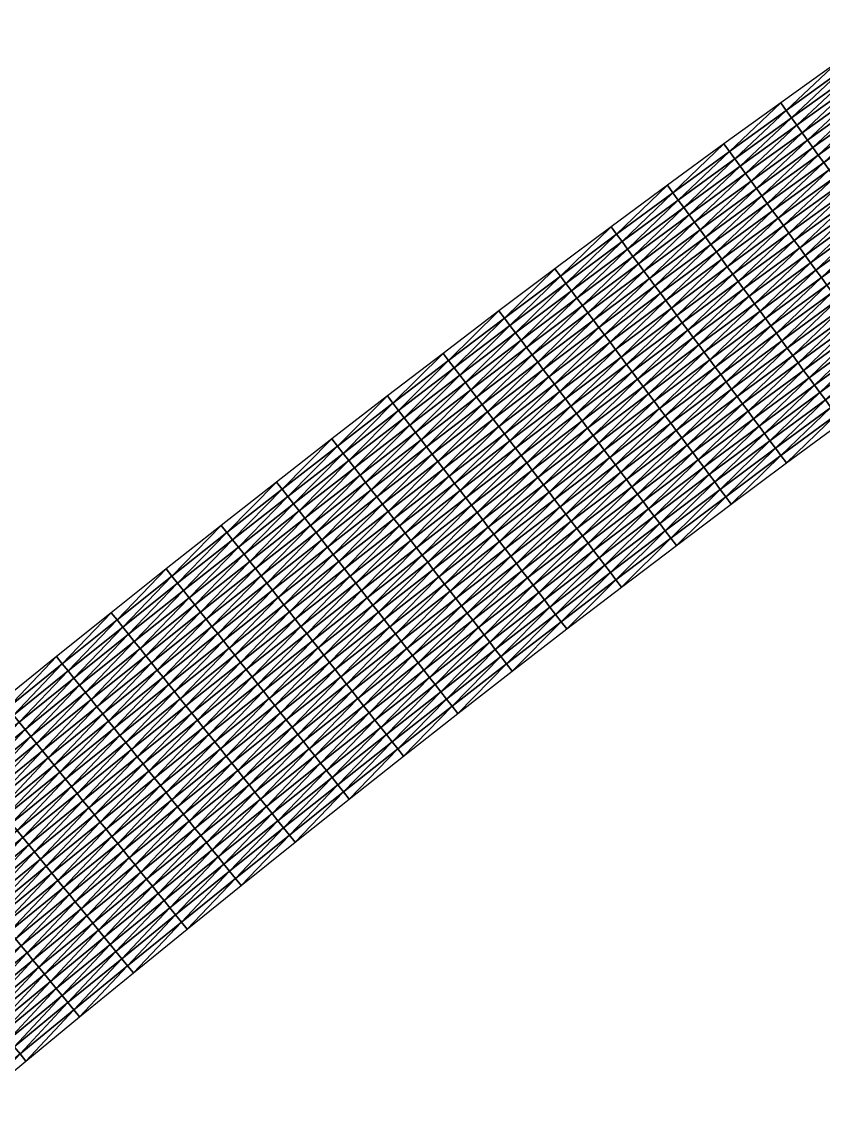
# Model space of a CAD drawing. Header units: metres. Extents: x 479979 to 482619, y 6959976 to 6961524.
# Drawn here: x 480193.9 to 480368.3, y 6960113.6 to 6960349.5 of the extents above; entities that cross this region are included whole.
import ezdxf

# ---------------------------------------------------------------- set-up
doc = ezdxf.new("R2010")
doc.units = ezdxf.units.M

msp = doc.modelspace()

# ---------------------------------------------------------------- meshes
at = {"layer": 'WORKING_PLATFORM_TOP'}
mesh = msp.add_polyface(dxfattribs=at)
corners = [(480367.837, 6960293.73, 10.287), (480380.035, 6960302.563, 10.313), (480378.866, 6960304.186, 10.321), (480366.66, 6960295.348, 10.295), (480377.697, 6960305.809, 10.329), (480365.483, 6960296.965, 10.302), (480376.528, 6960307.432, 10.337), (480364.306, 6960298.582, 10.31), (480375.359, 6960309.054, 10.344), (480363.129, 6960300.199, 10.318), (480374.19, 6960310.677, 10.352), (480361.952, 6960301.816, 10.325), (480373.021, 6960312.3, 10.36), (480360.775, 6960303.433, 10.333), (480371.852, 6960313.923, 10.367), (480359.599, 6960305.05, 10.341), (480370.683, 6960315.546, 10.375), (480358.422, 6960306.667, 10.348), (480369.514, 6960317.168, 10.383), (480357.245, 6960308.284, 10.356), (480368.346, 6960318.791, 10.272), (480356.068, 6960309.901, 10.257), (480367.177, 6960320.414, 9.898), (480354.891, 6960311.518, 9.871), (480366.008, 6960322.037, 9.906), (480353.714, 6960313.135, 9.879), (480364.839, 6960323.66, 9.914), (480352.537, 6960314.752, 9.886), (480363.67, 6960325.282, 9.921), (480385.306, 6960321.103, 10.384), (480384.145, 6960322.731, 10.391), (480382.984, 6960324.36, 10.399), (480381.823, 6960325.989, 10.407), (480380.662, 6960327.617, 10.283), (480379.501, 6960329.246, 9.922), (480378.341, 6960330.874, 9.93), (480377.18, 6960332.503, 9.938), (480376.019, 6960334.132, 9.946), (480374.858, 6960335.76, 9.953), (480362.501, 6960326.905, 9.929), (480373.697, 6960337.389, 9.961), (480361.332, 6960328.528, 9.937), (480372.536, 6960339.017, 9.969), (480360.163, 6960330.151, 9.944), (480371.375, 6960340.646, 9.977), (480358.994, 6960331.774, 9.952), (480386.104, 6960346.185, 9.983), (480384.951, 6960347.819, 9.991), (480383.798, 6960349.454, 9.998)]
mesh.append_faces([[corners[k] for k in face] for face in [(0, 1, 2), (3, 2, 4), (3, 4, 5), (5, 4, 6), (5, 6, 7), (7, 6, 8), (7, 8, 9), (9, 8, 10), (9, 10, 11), (11, 10, 12), (11, 12, 13), (13, 12, 14), (13, 14, 15), (15, 14, 16), (15, 16, 17), (17, 16, 18), (17, 18, 19), (19, 18, 20), (19, 20, 21), (21, 20, 22), (21, 22, 23), (23, 22, 24), (25, 24, 26), (27, 26, 28), (10, 29, 12), (12, 30, 14), (14, 31, 16), (16, 31, 32), (16, 32, 18), (18, 32, 33), (18, 33, 20), (20, 33, 34), (20, 34, 22), (22, 34, 35), (22, 35, 24), (24, 35, 36), (24, 36, 26), (26, 36, 37), (26, 37, 28), (28, 37, 38), (28, 38, 39), (39, 38, 40), (39, 40, 41), (41, 40, 42), (41, 42, 43), (43, 42, 44), (43, 44, 45), (38, 46, 40), (40, 47, 42), (42, 48, 44)]])
mesh = msp.add_polyface(dxfattribs=at)
corners = [(480312.265, 6960292.461, 9.812), (480324.474, 6960301.568, 9.847), (480323.281, 6960303.174, 9.855), (480311.065, 6960294.061, 9.819), (480322.089, 6960304.78, 9.862), (480330.435, 6960293.539, 9.809), (480342.644, 6960302.559, 9.842), (480341.459, 6960304.171, 9.849), (480329.242, 6960295.145, 9.817), (480340.274, 6960305.782, 9.857), (480328.05, 6960296.751, 9.824), (480339.09, 6960307.393, 9.864), (480326.858, 6960298.357, 9.832), (480337.905, 6960309.005, 9.872), (480325.666, 6960299.962, 9.839), (480336.721, 6960310.616, 9.88), (480335.536, 6960312.228, 9.887), (480334.351, 6960313.839, 9.895), (480349.752, 6960292.891, 10.296), (480361.952, 6960301.816, 10.325), (480360.775, 6960303.433, 10.333), (480348.567, 6960294.502, 10.304), (480359.599, 6960305.05, 10.341), (480347.382, 6960296.114, 10.311), (480358.422, 6960306.667, 10.348), (480346.198, 6960297.725, 10.319), (480357.245, 6960308.284, 10.356), (480345.013, 6960299.336, 10.326), (480356.068, 6960309.901, 10.257), (480343.828, 6960300.948, 10.239), (480354.891, 6960311.518, 9.871), (480353.714, 6960313.135, 9.879), (480352.537, 6960314.752, 9.886), (480351.36, 6960316.369, 9.894), (480350.183, 6960317.986, 9.902), (480349.006, 6960319.603, 9.909), (480347.829, 6960321.22, 9.917), (480346.652, 6960322.837, 9.925), (480366.008, 6960322.037, 9.906), (480364.839, 6960323.66, 9.914), (480363.67, 6960325.282, 9.921), (480362.501, 6960326.905, 9.929), (480361.332, 6960328.528, 9.937), (480360.163, 6960330.151, 9.944), (480358.994, 6960331.774, 9.952)]
mesh.append_faces([[corners[k] for k in face] for face in [(0, 1, 2), (3, 2, 4), (5, 6, 7), (8, 7, 9), (8, 9, 10), (10, 9, 11), (10, 11, 12), (12, 11, 13), (12, 13, 14), (14, 13, 15), (14, 15, 1), (1, 15, 16), (1, 16, 2), (2, 16, 17), (2, 17, 4), (18, 19, 20), (21, 20, 22), (23, 22, 24), (23, 24, 25), (25, 24, 26), (25, 26, 27), (27, 26, 28), (27, 28, 29), (29, 28, 30), (29, 30, 6), (6, 30, 31), (6, 31, 7), (7, 31, 32), (7, 32, 9), (9, 32, 33), (9, 33, 11), (11, 33, 34), (11, 34, 13), (13, 34, 35), (13, 35, 15), (15, 35, 36), (15, 36, 16), (16, 36, 37), (16, 37, 17), (30, 38, 31), (31, 39, 32), (32, 40, 33), (33, 40, 41), (33, 41, 34), (34, 41, 42), (34, 42, 35), (35, 42, 43), (35, 43, 36), (36, 43, 44), (36, 44, 37)]])
mesh = msp.add_polyface(dxfattribs=at)
corners = [(480332.656, 6960265.254, 10.185), (480344.741, 6960274.269, 10.219), (480343.548, 6960275.875, 10.226), (480331.457, 6960266.855, 10.192), (480342.356, 6960277.481, 10.234), (480330.257, 6960268.455, 10.2), (480341.164, 6960279.086, 10.241), (480329.058, 6960270.056, 10.207), (480339.972, 6960280.692, 10.249), (480327.858, 6960271.656, 10.215), (480338.78, 6960282.298, 10.257), (480326.659, 6960273.256, 10.222), (480337.588, 6960283.904, 10.264), (480325.459, 6960274.857, 10.23), (480336.395, 6960285.51, 10.272), (480350.701, 6960266.24, 10.181), (480362.783, 6960275.165, 10.212), (480361.598, 6960276.777, 10.22), (480349.509, 6960267.846, 10.189), (480360.414, 6960278.388, 10.228), (480348.317, 6960269.451, 10.196), (480359.229, 6960280, 10.235), (480347.125, 6960271.057, 10.204), (480358.044, 6960281.611, 10.243), (480345.933, 6960272.663, 10.211), (480356.86, 6960283.222, 10.25), (480355.675, 6960284.834, 10.258), (480354.49, 6960286.445, 10.266), (480353.306, 6960288.057, 10.273), (480352.121, 6960289.668, 10.281), (480350.936, 6960291.279, 10.288), (480349.752, 6960292.891, 10.296), (480348.567, 6960294.502, 10.304), (480347.382, 6960296.114, 10.311), (480335.203, 6960287.116, 10.279), (480346.198, 6960297.725, 10.319), (480334.011, 6960288.722, 10.287), (480345.013, 6960299.336, 10.326), (480332.819, 6960290.327, 10.294), (480343.828, 6960300.948, 10.239), (480331.627, 6960291.933, 10.219), (480342.644, 6960302.559, 9.842), (480330.435, 6960293.539, 9.809), (480341.459, 6960304.171, 9.849), (480329.242, 6960295.145, 9.817), (480365.483, 6960296.965, 10.302), (480364.306, 6960298.582, 10.31), (480363.129, 6960300.199, 10.318), (480361.952, 6960301.816, 10.325), (480360.775, 6960303.433, 10.333), (480359.599, 6960305.05, 10.341)]
mesh.append_faces([[corners[k] for k in face] for face in [(0, 1, 2), (3, 2, 4), (5, 4, 6), (5, 6, 7), (7, 6, 8), (7, 8, 9), (9, 8, 10), (11, 10, 12), (13, 12, 14), (15, 16, 17), (18, 17, 19), (18, 19, 20), (20, 19, 21), (20, 21, 22), (22, 21, 23), (22, 23, 24), (24, 23, 25), (24, 25, 1), (1, 25, 26), (1, 26, 2), (2, 26, 27), (2, 27, 4), (4, 27, 28), (4, 28, 6), (6, 28, 29), (6, 29, 8), (8, 29, 30), (8, 30, 10), (10, 30, 31), (10, 31, 12), (12, 31, 32), (12, 32, 14), (14, 32, 33), (14, 33, 34), (34, 33, 35), (34, 35, 36), (36, 35, 37), (36, 37, 38), (38, 37, 39), (38, 39, 40), (40, 39, 41), (40, 41, 42), (42, 43, 44), (27, 45, 28), (28, 46, 29), (29, 47, 30), (30, 47, 48), (30, 48, 31), (31, 49, 32), (32, 50, 33)]])
mesh = msp.add_polyface(dxfattribs=at)
corners = [(480291.599, 6960269.306, 9.712), (480303.713, 6960278.511, 9.752), (480302.506, 6960280.106, 9.759), (480290.385, 6960270.896, 9.72), (480301.3, 6960281.701, 9.767), (480289.172, 6960272.485, 9.727), (480300.093, 6960283.296, 9.774), (480287.958, 6960274.075, 9.734), (480298.887, 6960284.891, 9.782), (480286.745, 6960275.665, 9.742), (480297.68, 6960286.486, 9.789), (480310.952, 6960268.941, 10.207), (480323.06, 6960278.058, 10.245), (480321.861, 6960279.658, 10.252), (480309.746, 6960270.536, 10.215), (480320.661, 6960281.258, 10.26), (480308.539, 6960272.131, 10.222), (480319.462, 6960282.859, 10.195), (480307.333, 6960273.726, 10.168), (480318.262, 6960284.459, 9.775), (480306.126, 6960275.321, 9.737), (480317.063, 6960286.059, 9.782), (480304.92, 6960276.916, 9.745), (480315.863, 6960287.66, 9.789), (480314.664, 6960289.26, 9.797), (480313.464, 6960290.861, 9.804), (480312.265, 6960292.461, 9.812), (480311.065, 6960294.061, 9.819), (480309.866, 6960295.662, 9.827), (480327.858, 6960271.656, 10.215), (480338.78, 6960282.298, 10.257), (480326.659, 6960273.256, 10.222), (480337.588, 6960283.904, 10.264), (480325.459, 6960274.857, 10.23), (480336.395, 6960285.51, 10.272), (480324.26, 6960276.457, 10.237), (480335.203, 6960287.116, 10.279), (480334.011, 6960288.722, 10.287), (480332.819, 6960290.327, 10.294), (480331.627, 6960291.933, 10.219), (480330.435, 6960293.539, 9.809), (480329.242, 6960295.145, 9.817), (480328.05, 6960296.751, 9.824), (480326.858, 6960298.357, 9.832), (480325.666, 6960299.962, 9.839), (480324.474, 6960301.568, 9.847), (480323.281, 6960303.174, 9.855), (480322.089, 6960304.78, 9.862)]
mesh.append_faces([[corners[k] for k in face] for face in [(0, 1, 2), (3, 2, 4), (5, 4, 6), (7, 6, 8), (9, 8, 10), (11, 12, 13), (14, 13, 15), (16, 15, 17), (16, 17, 18), (18, 17, 19), (18, 19, 20), (20, 19, 21), (20, 21, 22), (22, 21, 23), (22, 23, 1), (1, 23, 24), (1, 24, 2), (2, 24, 25), (2, 25, 4), (4, 25, 26), (4, 26, 6), (6, 26, 27), (6, 27, 8), (8, 27, 28), (8, 28, 10), (29, 30, 31), (31, 32, 33), (33, 34, 35), (35, 34, 36), (35, 36, 12), (12, 36, 37), (12, 37, 13), (13, 37, 38), (13, 38, 15), (15, 38, 39), (15, 39, 17), (17, 39, 40), (17, 40, 19), (19, 40, 41), (19, 41, 21), (21, 41, 42), (21, 42, 23), (23, 42, 43), (23, 43, 24), (24, 43, 44), (24, 44, 25), (25, 44, 45), (25, 45, 26), (26, 46, 27), (27, 47, 28)]])
mesh = msp.add_polyface(dxfattribs=at)
corners = [(480360.239, 6960253.393, 9.621), (480372.26, 6960262.274, 9.651), (480371.075, 6960263.886, 9.659), (480359.047, 6960254.999, 9.628), (480369.891, 6960265.497, 9.667), (480357.855, 6960256.605, 9.636), (480368.706, 6960267.108, 9.674), (480356.662, 6960258.211, 9.643), (480367.522, 6960268.72, 9.682), (480355.47, 6960259.816, 9.651), (480366.337, 6960270.331, 9.69), (480354.278, 6960261.422, 9.658), (480365.152, 6960271.943, 9.697), (480353.086, 6960263.028, 9.666), (480363.968, 6960273.554, 9.705), (480351.894, 6960264.634, 9.673), (480362.783, 6960275.165, 10.212), (480383.137, 6960272.709, 9.687), (480381.96, 6960274.326, 9.695), (480380.783, 6960275.943, 9.703), (480379.606, 6960277.56, 9.71), (480378.429, 6960279.177, 9.718), (480377.252, 6960280.794, 9.726), (480376.076, 6960282.411, 9.733), (480374.899, 6960284.028, 10.241), (480373.722, 6960285.645, 10.249), (480361.598, 6960276.777, 10.22), (480372.545, 6960287.262, 10.256), (480360.414, 6960278.388, 10.228), (480371.368, 6960288.879, 10.264), (480359.229, 6960280, 10.235), (480370.191, 6960290.496, 10.272), (480358.044, 6960281.611, 10.243), (480369.014, 6960292.113, 10.279), (480356.86, 6960283.222, 10.25), (480367.837, 6960293.73, 10.287), (480355.675, 6960284.834, 10.258), (480366.66, 6960295.348, 10.295), (480354.49, 6960286.445, 10.266), (480365.483, 6960296.965, 10.302), (480353.306, 6960288.057, 10.273), (480364.306, 6960298.582, 10.31), (480352.121, 6960289.668, 10.281), (480363.129, 6960300.199, 10.318), (480384.711, 6960296.072, 10.283), (480383.542, 6960297.695, 10.29), (480382.373, 6960299.318, 10.298), (480381.204, 6960300.94, 10.306), (480380.035, 6960302.563, 10.313), (480378.866, 6960304.186, 10.321)]
mesh.append_faces([[corners[k] for k in face] for face in [(0, 1, 2), (0, 2, 3), (3, 2, 4), (3, 4, 5), (5, 4, 6), (5, 6, 7), (7, 6, 8), (7, 8, 9), (9, 8, 10), (11, 10, 12), (13, 12, 14), (15, 14, 16), (1, 17, 2), (2, 18, 4), (4, 18, 19), (4, 19, 6), (6, 19, 20), (6, 20, 8), (8, 20, 21), (8, 21, 10), (10, 21, 22), (10, 22, 12), (12, 22, 23), (12, 23, 14), (14, 23, 24), (14, 24, 16), (16, 24, 25), (16, 25, 26), (26, 25, 27), (26, 27, 28), (28, 27, 29), (28, 29, 30), (30, 29, 31), (30, 31, 32), (32, 31, 33), (32, 33, 34), (34, 33, 35), (34, 35, 36), (36, 35, 37), (36, 37, 38), (38, 37, 39), (40, 39, 41), (42, 41, 43), (25, 44, 27), (27, 45, 29), (29, 46, 31), (31, 47, 33), (33, 47, 48), (33, 48, 35), (35, 49, 37)]])
mesh = msp.add_polyface(dxfattribs=at)
corners = [(480254.228, 6960242.944, 9.586), (480266.247, 6960252.313, 9.632), (480265.02, 6960253.893, 9.64), (480252.995, 6960244.519, 9.593), (480263.794, 6960255.472, 9.647), (480251.763, 6960246.094, 9.6), (480262.567, 6960257.052, 9.654), (480250.53, 6960247.669, 9.607), (480261.341, 6960258.632, 9.661), (480273.606, 6960242.834, 10.089), (480285.619, 6960252.122, 10.133), (480284.399, 6960253.707, 10.141), (480272.379, 6960244.414, 10.096), (480283.179, 6960255.292, 10.106), (480271.153, 6960245.994, 10.071), (480281.959, 6960256.876, 9.655), (480269.926, 6960247.573, 9.611), (480280.739, 6960258.461, 9.663), (480268.7, 6960249.153, 9.618), (480279.519, 6960260.046, 9.67), (480267.473, 6960250.733, 9.625), (480278.299, 6960261.631, 9.677), (480277.079, 6960263.215, 9.684), (480275.859, 6960264.8, 9.692), (480274.639, 6960266.385, 9.699), (480273.419, 6960267.97, 9.706), (480289.28, 6960247.368, 10.111), (480300.093, 6960258.177, 10.161), (480288.059, 6960248.953, 10.119), (480298.879, 6960259.767, 10.168), (480286.839, 6960250.537, 10.126), (480297.666, 6960261.356, 10.175), (480296.452, 6960262.946, 10.183), (480295.239, 6960264.536, 10.139), (480294.025, 6960266.126, 9.697), (480292.812, 6960267.716, 9.705), (480291.599, 6960269.306, 9.712), (480290.385, 6960270.896, 9.72), (480289.172, 6960272.485, 9.727), (480287.958, 6960274.075, 9.734), (480286.745, 6960275.665, 9.742), (480285.531, 6960277.255, 9.749), (480300.093, 6960283.296, 9.774), (480298.887, 6960284.891, 9.782), (480297.68, 6960286.486, 9.789)]
mesh.append_faces([[corners[k] for k in face] for face in [(0, 1, 2), (3, 2, 4), (3, 4, 5), (5, 4, 6), (5, 6, 7), (7, 6, 8), (9, 10, 11), (12, 11, 13), (12, 13, 14), (14, 13, 15), (14, 15, 16), (16, 15, 17), (16, 17, 18), (18, 17, 19), (18, 19, 20), (20, 19, 21), (20, 21, 1), (1, 21, 22), (1, 22, 2), (2, 22, 23), (2, 23, 4), (4, 23, 24), (4, 24, 6), (6, 24, 25), (6, 25, 8), (26, 27, 28), (28, 29, 30), (30, 31, 10), (10, 32, 11), (11, 32, 33), (11, 33, 13), (13, 33, 34), (13, 34, 15), (15, 34, 35), (15, 35, 17), (17, 35, 36), (17, 36, 19), (19, 36, 37), (19, 37, 21), (21, 37, 38), (21, 38, 22), (22, 38, 39), (22, 39, 23), (23, 39, 40), (23, 40, 24), (24, 40, 41), (24, 41, 25), (38, 42, 39), (39, 43, 40), (40, 44, 41)]])
mesh = msp.add_polyface(dxfattribs=at)
corners = [(480286.839, 6960250.537, 10.126), (480298.879, 6960259.767, 10.168), (480297.666, 6960261.356, 10.175), (480285.619, 6960252.122, 10.133), (480296.452, 6960262.946, 10.183), (480306.16, 6960250.228, 10.124), (480318.192, 6960259.37, 10.163), (480316.985, 6960260.965, 10.17), (480304.946, 6960251.817, 10.131), (480315.779, 6960262.56, 10.178), (480303.733, 6960253.407, 10.138), (480314.572, 6960264.155, 10.185), (480302.519, 6960254.997, 10.146), (480313.366, 6960265.751, 10.193), (480301.306, 6960256.587, 10.153), (480312.159, 6960267.346, 10.2), (480300.093, 6960258.177, 10.161), (480310.952, 6960268.941, 10.207), (480309.746, 6960270.536, 10.215), (480308.539, 6960272.131, 10.222), (480307.333, 6960273.726, 10.168), (480295.239, 6960264.536, 10.139), (480306.126, 6960275.321, 9.737), (480294.025, 6960266.126, 9.697), (480304.92, 6960276.916, 9.745), (480292.812, 6960267.716, 9.705), (480303.713, 6960278.511, 9.752), (480291.599, 6960269.306, 9.712), (480302.506, 6960280.106, 9.759), (480290.385, 6960270.896, 9.72), (480301.3, 6960281.701, 9.767), (480289.172, 6960272.485, 9.727), (480324.225, 6960251.395, 10.126), (480336.254, 6960260.453, 10.162), (480335.055, 6960262.054, 10.17), (480323.018, 6960252.99, 10.133), (480333.855, 6960263.654, 10.177), (480321.812, 6960254.585, 10.141), (480332.656, 6960265.254, 10.185), (480320.605, 6960256.18, 10.148), (480331.457, 6960266.855, 10.192), (480319.398, 6960257.775, 10.155), (480330.257, 6960268.455, 10.2), (480329.058, 6960270.056, 10.207), (480327.858, 6960271.656, 10.215), (480326.659, 6960273.256, 10.222), (480325.459, 6960274.857, 10.23), (480324.26, 6960276.457, 10.237), (480323.06, 6960278.058, 10.245), (480321.861, 6960279.658, 10.252), (480320.661, 6960281.258, 10.26)]
mesh.append_faces([[corners[k] for k in face] for face in [(0, 1, 2), (3, 2, 4), (5, 6, 7), (8, 7, 9), (8, 9, 10), (10, 9, 11), (10, 11, 12), (12, 11, 13), (12, 13, 14), (14, 13, 15), (14, 15, 16), (16, 15, 17), (16, 17, 1), (1, 17, 18), (1, 18, 2), (2, 18, 19), (2, 19, 4), (4, 19, 20), (4, 20, 21), (21, 20, 22), (21, 22, 23), (23, 22, 24), (23, 24, 25), (25, 24, 26), (25, 26, 27), (27, 28, 29), (29, 30, 31), (32, 33, 34), (35, 34, 36), (35, 36, 37), (37, 36, 38), (37, 38, 39), (39, 38, 40), (39, 40, 41), (41, 40, 42), (41, 42, 6), (6, 42, 43), (6, 43, 7), (7, 43, 44), (7, 44, 9), (9, 44, 45), (9, 45, 11), (11, 45, 46), (11, 46, 13), (13, 46, 47), (13, 47, 15), (15, 47, 48), (15, 48, 17), (17, 49, 18), (18, 50, 19)]])
mesh = msp.add_polyface(dxfattribs=at)
corners = [(480336.29, 6960235.445, 9.551), (480348.249, 6960244.449, 9.587), (480347.05, 6960246.05, 9.595), (480335.084, 6960237.04, 9.559), (480345.85, 6960247.65, 9.602), (480333.877, 6960238.635, 9.566), (480344.651, 6960249.251, 9.61), (480332.671, 6960240.23, 9.574), (480343.451, 6960250.851, 9.617), (480331.464, 6960241.825, 9.581), (480342.252, 6960252.451, 9.625), (480330.258, 6960243.42, 9.588), (480341.052, 6960254.052, 9.632), (480329.051, 6960245.015, 9.596), (480339.853, 6960255.652, 9.64), (480327.844, 6960246.61, 9.603), (480338.653, 6960257.252, 10.147), (480326.638, 6960248.205, 10.111), (480337.454, 6960258.853, 10.155), (480325.431, 6960249.8, 10.118), (480336.254, 6960260.453, 10.162), (480360.239, 6960253.393, 9.621), (480359.047, 6960254.999, 9.628), (480357.855, 6960256.605, 9.636), (480356.662, 6960258.211, 9.643), (480355.47, 6960259.816, 9.651), (480354.278, 6960261.422, 9.658), (480353.086, 6960263.028, 9.666), (480351.894, 6960264.634, 9.673), (480350.701, 6960266.24, 10.181), (480349.509, 6960267.846, 10.189), (480348.317, 6960269.451, 10.196), (480347.125, 6960271.057, 10.204), (480335.055, 6960262.054, 10.17), (480345.933, 6960272.663, 10.211), (480333.855, 6960263.654, 10.177), (480344.741, 6960274.269, 10.219), (480332.656, 6960265.254, 10.185), (480343.548, 6960275.875, 10.226), (480331.457, 6960266.855, 10.192), (480342.356, 6960277.481, 10.234), (480330.257, 6960268.455, 10.2), (480366.337, 6960270.331, 9.69), (480365.152, 6960271.943, 9.697), (480363.968, 6960273.554, 9.705), (480362.783, 6960275.165, 10.212), (480361.598, 6960276.777, 10.22)]
mesh.append_faces([[corners[k] for k in face] for face in [(0, 1, 2), (0, 2, 3), (3, 2, 4), (3, 4, 5), (5, 4, 6), (5, 6, 7), (7, 6, 8), (7, 8, 9), (9, 8, 10), (9, 10, 11), (11, 10, 12), (11, 12, 13), (13, 12, 14), (13, 14, 15), (15, 14, 16), (17, 16, 18), (19, 18, 20), (1, 21, 22), (1, 22, 2), (2, 22, 23), (2, 23, 4), (4, 23, 24), (4, 24, 6), (6, 24, 25), (6, 25, 8), (8, 25, 26), (8, 26, 10), (10, 26, 27), (10, 27, 12), (12, 27, 28), (12, 28, 14), (14, 28, 29), (14, 29, 16), (16, 29, 30), (16, 30, 18), (18, 30, 31), (18, 31, 20), (20, 31, 32), (20, 32, 33), (33, 32, 34), (33, 34, 35), (35, 34, 36), (35, 36, 37), (37, 38, 39), (39, 40, 41), (25, 42, 26), (26, 43, 27), (27, 44, 28), (28, 45, 29), (29, 46, 30)]])
mesh = msp.add_polyface(dxfattribs=at)
corners = [(480302.7, 6960229.936, 10.031), (480314.654, 6960239.099, 10.072), (480313.44, 6960240.689, 10.079), (480301.48, 6960231.52, 10.038), (480312.227, 6960242.278, 10.087), (480300.26, 6960233.105, 10.046), (480311.013, 6960243.868, 10.094), (480299.04, 6960234.69, 10.053), (480309.8, 6960245.458, 10.102), (480297.82, 6960236.275, 10.06), (480308.587, 6960247.048, 10.109), (480296.6, 6960237.859, 10.067), (480307.373, 6960248.638, 10.116), (480295.38, 6960239.444, 10.075), (480306.16, 6960250.228, 10.124), (480294.16, 6960241.029, 10.082), (480304.946, 6960251.817, 10.131), (480292.94, 6960242.614, 10.089), (480303.733, 6960253.407, 10.138), (480291.72, 6960244.198, 10.097), (480302.519, 6960254.997, 10.146), (480290.5, 6960245.783, 10.104), (480301.306, 6960256.587, 10.153), (480289.28, 6960247.368, 10.111), (480300.093, 6960258.177, 10.161), (480288.059, 6960248.953, 10.119), (480298.879, 6960259.767, 10.168), (480320.721, 6960231.15, 9.535), (480332.671, 6960240.23, 9.574), (480331.464, 6960241.825, 9.581), (480319.508, 6960232.739, 9.543), (480330.258, 6960243.42, 9.588), (480318.294, 6960234.329, 9.55), (480329.051, 6960245.015, 9.596), (480317.081, 6960235.919, 9.557), (480327.844, 6960246.61, 9.603), (480315.867, 6960237.509, 9.565), (480326.638, 6960248.205, 10.111), (480325.431, 6960249.8, 10.118), (480324.225, 6960251.395, 10.126), (480323.018, 6960252.99, 10.133), (480321.812, 6960254.585, 10.141), (480320.605, 6960256.18, 10.148), (480319.398, 6960257.775, 10.155), (480318.192, 6960259.37, 10.163), (480316.985, 6960260.965, 10.17), (480338.653, 6960257.252, 10.147), (480337.454, 6960258.853, 10.155), (480336.254, 6960260.453, 10.162), (480335.055, 6960262.054, 10.17)]
mesh.append_faces([[corners[k] for k in face] for face in [(0, 1, 2), (3, 2, 4), (5, 4, 6), (5, 6, 7), (7, 6, 8), (7, 8, 9), (9, 8, 10), (9, 10, 11), (11, 10, 12), (11, 12, 13), (13, 12, 14), (13, 14, 15), (15, 14, 16), (15, 16, 17), (17, 16, 18), (17, 18, 19), (19, 18, 20), (19, 20, 21), (21, 20, 22), (21, 22, 23), (23, 22, 24), (25, 24, 26), (27, 28, 29), (30, 29, 31), (30, 31, 32), (32, 31, 33), (32, 33, 34), (34, 33, 35), (34, 35, 36), (36, 35, 37), (36, 37, 1), (1, 37, 38), (1, 38, 2), (2, 38, 39), (2, 39, 4), (4, 39, 40), (4, 40, 6), (6, 40, 41), (6, 41, 8), (8, 41, 42), (8, 42, 10), (10, 42, 43), (10, 43, 12), (12, 43, 44), (12, 44, 14), (14, 45, 16), (35, 46, 37), (37, 47, 38), (38, 48, 39), (39, 49, 40)]])
mesh = msp.add_polyface(dxfattribs=at)
corners = [(480224.609, 6960206.744, 9.897), (480236.507, 6960216.232, 9.95), (480235.263, 6960217.798, 9.948), (480223.36, 6960208.305, 9.902), (480234.019, 6960219.364, 9.464), (480222.11, 6960209.867, 9.411), (480232.775, 6960220.93, 9.471), (480243.973, 6960206.837, 9.907), (480255.866, 6960216.253, 9.958), (480254.627, 6960217.823, 9.965), (480242.729, 6960208.403, 9.914), (480253.389, 6960219.393, 9.972), (480241.484, 6960209.969, 9.921), (480252.15, 6960220.964, 9.979), (480240.24, 6960211.535, 9.928), (480250.911, 6960222.534, 9.986), (480238.996, 6960213.101, 9.936), (480249.673, 6960224.104, 9.994), (480237.752, 6960214.666, 9.943), (480248.434, 6960225.675, 10.001), (480247.196, 6960227.245, 9.991), (480245.957, 6960228.815, 9.515), (480244.719, 6960230.386, 9.522), (480243.48, 6960231.956, 9.529), (480231.53, 6960222.496, 9.478), (480242.242, 6960233.526, 9.536), (480230.286, 6960224.061, 9.485), (480241.003, 6960235.097, 9.543), (480229.042, 6960225.627, 9.492), (480239.764, 6960236.667, 9.551), (480227.798, 6960227.193, 9.499), (480238.526, 6960238.237, 9.558), (480226.553, 6960228.759, 9.506), (480237.287, 6960239.808, 9.565), (480225.309, 6960230.325, 9.513), (480261.624, 6960233.494, 10.042), (480260.391, 6960235.069, 10.05), (480259.159, 6960236.644, 10.032), (480257.926, 6960238.219, 9.564), (480256.693, 6960239.794, 9.571), (480255.461, 6960241.369, 9.578), (480254.228, 6960242.944, 9.586), (480252.995, 6960244.519, 9.593), (480251.763, 6960246.094, 9.6), (480250.53, 6960247.669, 9.607), (480249.298, 6960249.244, 9.614), (480261.341, 6960258.632, 9.661)]
mesh.append_faces([[corners[k] for k in face] for face in [(0, 1, 2), (3, 2, 4), (5, 4, 6), (7, 8, 9), (10, 9, 11), (12, 11, 13), (12, 13, 14), (14, 13, 15), (14, 15, 16), (16, 15, 17), (16, 17, 18), (18, 17, 19), (18, 19, 1), (1, 19, 20), (1, 20, 2), (2, 20, 21), (2, 21, 4), (4, 21, 22), (4, 22, 6), (6, 22, 23), (6, 23, 24), (24, 23, 25), (24, 25, 26), (26, 25, 27), (26, 27, 28), (28, 27, 29), (28, 29, 30), (30, 29, 31), (30, 31, 32), (32, 31, 33), (32, 33, 34), (15, 35, 17), (17, 36, 19), (19, 37, 20), (20, 38, 21), (21, 38, 39), (21, 39, 22), (22, 39, 40), (22, 40, 23), (23, 40, 41), (23, 41, 25), (25, 41, 42), (25, 42, 27), (27, 42, 43), (27, 43, 29), (29, 43, 44), (29, 44, 31), (31, 44, 45), (31, 45, 33), (44, 46, 45)]])
mesh = msp.add_polyface(dxfattribs=at)
corners = [(480250.911, 6960222.534, 9.986), (480262.857, 6960231.919, 10.035), (480261.624, 6960233.494, 10.042), (480249.673, 6960224.104, 9.994), (480260.391, 6960235.069, 10.05), (480248.434, 6960225.675, 10.001), (480259.159, 6960236.644, 10.032), (480247.196, 6960227.245, 9.991), (480257.926, 6960238.219, 9.564), (480270.252, 6960222.469, 9.992), (480282.191, 6960231.775, 10.038), (480280.965, 6960233.355, 10.045), (480269.02, 6960224.044, 9.999), (480279.738, 6960234.935, 10.053), (480267.787, 6960225.619, 10.006), (480278.512, 6960236.515, 10.06), (480266.554, 6960227.194, 10.014), (480277.285, 6960238.095, 10.067), (480265.322, 6960228.769, 10.021), (480276.059, 6960239.674, 10.074), (480264.089, 6960230.344, 10.028), (480274.832, 6960241.254, 10.082), (480273.606, 6960242.834, 10.089), (480272.379, 6960244.414, 10.096), (480271.153, 6960245.994, 10.071), (480269.926, 6960247.573, 9.611), (480268.7, 6960249.153, 9.618), (480256.693, 6960239.794, 9.571), (480267.473, 6960250.733, 9.625), (480255.461, 6960241.369, 9.578), (480266.247, 6960252.313, 9.632), (480254.228, 6960242.944, 9.586), (480265.02, 6960253.893, 9.64), (480252.995, 6960244.519, 9.593), (480287.097, 6960225.456, 10.009), (480297.82, 6960236.275, 10.06), (480285.87, 6960227.036, 10.016), (480296.6, 6960237.859, 10.067), (480284.644, 6960228.616, 10.024), (480295.38, 6960239.444, 10.075), (480283.417, 6960230.196, 10.031), (480294.16, 6960241.029, 10.082), (480292.94, 6960242.614, 10.089), (480291.72, 6960244.198, 10.097), (480290.5, 6960245.783, 10.104), (480289.28, 6960247.368, 10.111), (480288.059, 6960248.953, 10.119), (480286.839, 6960250.537, 10.126), (480285.619, 6960252.122, 10.133), (480284.399, 6960253.707, 10.141)]
mesh.append_faces([[corners[k] for k in face] for face in [(0, 1, 2), (3, 2, 4), (5, 4, 6), (7, 6, 8), (9, 10, 11), (12, 11, 13), (14, 13, 15), (14, 15, 16), (16, 15, 17), (16, 17, 18), (18, 17, 19), (18, 19, 20), (20, 19, 21), (20, 21, 1), (1, 21, 22), (1, 22, 2), (2, 22, 23), (2, 23, 4), (4, 23, 24), (4, 24, 6), (6, 24, 25), (6, 25, 8), (8, 25, 26), (8, 26, 27), (27, 26, 28), (27, 28, 29), (29, 28, 30), (29, 30, 31), (31, 32, 33), (34, 35, 36), (36, 37, 38), (38, 37, 39), (38, 39, 40), (40, 39, 41), (40, 41, 10), (10, 41, 42), (10, 42, 11), (11, 42, 43), (11, 43, 13), (13, 43, 44), (13, 44, 15), (15, 44, 45), (15, 45, 17), (17, 45, 46), (17, 46, 19), (19, 46, 47), (19, 47, 21), (21, 47, 48), (21, 48, 22), (22, 49, 23)]])
mesh = msp.add_polyface(dxfattribs=at)
corners = [(480288.742, 6960198.844, 9.384), (480300.588, 6960208.078, 9.429), (480299.362, 6960209.658, 9.437), (480287.509, 6960200.419, 9.391), (480298.135, 6960211.238, 9.444), (480286.277, 6960201.994, 9.398), (480296.909, 6960212.818, 9.451), (480312.461, 6960217.258, 9.472), (480311.241, 6960218.842, 9.48), (480310.021, 6960220.427, 9.487), (480308.801, 6960222.012, 9.494), (480307.581, 6960223.597, 9.502), (480295.682, 6960214.398, 9.458), (480306.36, 6960225.181, 9.509), (480294.456, 6960215.977, 9.466), (480305.14, 6960226.766, 9.516), (480293.229, 6960217.557, 9.473), (480303.92, 6960228.351, 9.524), (480292.003, 6960219.137, 9.48), (480302.7, 6960229.936, 10.031), (480290.776, 6960220.717, 9.987), (480301.48, 6960231.52, 10.038), (480289.55, 6960222.297, 9.995), (480300.26, 6960233.105, 10.046), (480288.323, 6960223.876, 10.002), (480299.04, 6960234.69, 10.053), (480287.097, 6960225.456, 10.009), (480297.82, 6960236.275, 10.06), (480285.87, 6960227.036, 10.016), (480296.6, 6960237.859, 10.067), (480324.361, 6960226.38, 9.513), (480323.148, 6960227.97, 9.52), (480321.934, 6960229.56, 9.528), (480320.721, 6960231.15, 9.535), (480319.508, 6960232.739, 9.543), (480318.294, 6960234.329, 9.55), (480317.081, 6960235.919, 9.557), (480315.867, 6960237.509, 9.565), (480314.654, 6960239.099, 10.072), (480313.44, 6960240.689, 10.079), (480312.227, 6960242.278, 10.087), (480336.29, 6960235.445, 9.551), (480335.084, 6960237.04, 9.559), (480333.877, 6960238.635, 9.566), (480332.671, 6960240.23, 9.574), (480331.464, 6960241.825, 9.581)]
mesh.append_faces([[corners[k] for k in face] for face in [(0, 1, 2), (3, 2, 4), (5, 4, 6), (1, 7, 8), (1, 8, 2), (2, 8, 9), (2, 9, 4), (4, 9, 10), (4, 10, 6), (6, 10, 11), (6, 11, 12), (12, 11, 13), (12, 13, 14), (14, 13, 15), (14, 15, 16), (16, 15, 17), (16, 17, 18), (18, 17, 19), (18, 19, 20), (20, 19, 21), (20, 21, 22), (22, 21, 23), (24, 23, 25), (26, 25, 27), (28, 27, 29), (7, 30, 31), (7, 31, 8), (8, 31, 32), (8, 32, 9), (9, 32, 33), (9, 33, 10), (10, 33, 34), (10, 34, 11), (11, 34, 35), (11, 35, 13), (13, 35, 36), (13, 36, 15), (15, 36, 37), (15, 37, 17), (17, 37, 38), (17, 38, 19), (19, 39, 21), (21, 40, 23), (30, 41, 42), (30, 42, 31), (31, 42, 43), (31, 43, 32), (32, 43, 44), (32, 44, 33), (33, 45, 34)]])
mesh = msp.add_polyface(dxfattribs=at)
corners = [(480265.774, 6960203.69, 9.901), (480277.648, 6960213.019, 9.949), (480276.416, 6960214.594, 9.956), (480264.536, 6960205.26, 9.908), (480275.183, 6960216.169, 9.963), (480263.297, 6960206.831, 9.915), (480273.95, 6960217.744, 9.97), (480262.059, 6960208.401, 9.922), (480272.718, 6960219.319, 9.978), (480260.82, 6960209.971, 9.929), (480271.485, 6960220.894, 9.985), (480259.581, 6960211.542, 9.936), (480270.252, 6960222.469, 9.992), (480258.343, 6960213.112, 9.944), (480269.02, 6960224.044, 9.999), (480257.104, 6960214.682, 9.951), (480267.787, 6960225.619, 10.006), (480255.866, 6960216.253, 9.958), (480266.554, 6960227.194, 10.014), (480254.627, 6960217.823, 9.965), (480265.322, 6960228.769, 10.021), (480253.389, 6960219.393, 9.972), (480264.089, 6960230.344, 10.028), (480252.15, 6960220.964, 9.979), (480262.857, 6960231.919, 10.035), (480250.911, 6960222.534, 9.986), (480285.044, 6960203.569, 9.406), (480296.909, 6960212.818, 9.451), (480295.682, 6960214.398, 9.458), (480283.811, 6960205.144, 9.413), (480294.456, 6960215.977, 9.466), (480282.579, 6960206.719, 9.42), (480293.229, 6960217.557, 9.473), (480281.346, 6960208.294, 9.427), (480292.003, 6960219.137, 9.48), (480280.113, 6960209.869, 9.434), (480290.776, 6960220.717, 9.987), (480278.881, 6960211.444, 9.942), (480289.55, 6960222.297, 9.995), (480288.323, 6960223.876, 10.002), (480287.097, 6960225.456, 10.009), (480285.87, 6960227.036, 10.016), (480284.644, 6960228.616, 10.024), (480283.417, 6960230.196, 10.031), (480282.191, 6960231.775, 10.038), (480280.965, 6960233.355, 10.045), (480279.738, 6960234.935, 10.053), (480300.26, 6960233.105, 10.046), (480299.04, 6960234.69, 10.053)]
mesh.append_faces([[corners[k] for k in face] for face in [(0, 1, 2), (3, 2, 4), (3, 4, 5), (5, 4, 6), (5, 6, 7), (7, 6, 8), (7, 8, 9), (9, 8, 10), (9, 10, 11), (11, 10, 12), (11, 12, 13), (13, 12, 14), (13, 14, 15), (15, 14, 16), (15, 16, 17), (17, 16, 18), (17, 18, 19), (19, 18, 20), (19, 20, 21), (21, 20, 22), (21, 22, 23), (23, 22, 24), (23, 24, 25), (26, 27, 28), (29, 28, 30), (29, 30, 31), (31, 30, 32), (31, 32, 33), (33, 32, 34), (33, 34, 35), (35, 34, 36), (35, 36, 37), (37, 36, 38), (37, 38, 1), (1, 38, 39), (1, 39, 2), (2, 39, 40), (2, 40, 4), (4, 40, 41), (4, 41, 6), (6, 41, 42), (6, 42, 8), (8, 42, 43), (8, 43, 10), (10, 43, 44), (10, 44, 12), (12, 45, 14), (14, 46, 16), (38, 47, 39), (39, 48, 40)]])
mesh = msp.add_polyface(dxfattribs=at)
corners = [(480208.455, 6960178.317, 9.743), (480220.269, 6960187.867, 9.8), (480219.014, 6960189.425, 9.807), (480207.195, 6960179.87, 9.75), (480217.759, 6960190.982, 9.814), (480205.935, 6960181.424, 9.757), (480216.504, 6960192.539, 9.821), (480204.675, 6960182.977, 9.764), (480215.249, 6960194.097, 9.828), (480203.416, 6960184.53, 9.771), (480213.994, 6960195.654, 9.835), (480225.288, 6960181.638, 9.772), (480235.857, 6960192.69, 9.834), (480224.033, 6960183.195, 9.779), (480234.607, 6960194.252, 9.841), (480222.778, 6960184.753, 9.786), (480233.357, 6960195.813, 9.848), (480221.523, 6960186.31, 9.793), (480232.108, 6960197.375, 9.855), (480230.858, 6960198.936, 9.862), (480229.608, 6960200.498, 9.869), (480228.359, 6960202.059, 9.876), (480227.109, 6960203.621, 9.883), (480225.859, 6960205.182, 9.89), (480224.609, 6960206.744, 9.897), (480212.739, 6960197.211, 9.842), (480223.36, 6960208.305, 9.902), (480211.485, 6960198.769, 9.849), (480222.11, 6960209.867, 9.411), (480210.23, 6960200.326, 9.356), (480220.86, 6960211.428, 9.418), (480208.975, 6960201.883, 9.362), (480219.611, 6960212.99, 9.425), (480207.72, 6960203.441, 9.369), (480218.361, 6960214.551, 9.432), (480206.465, 6960204.998, 9.376), (480217.111, 6960216.113, 9.439), (480205.21, 6960206.555, 9.383), (480215.862, 6960217.674, 9.446), (480203.955, 6960208.113, 9.39), (480214.612, 6960219.236, 9.453), (480236.507, 6960216.232, 9.95), (480235.263, 6960217.798, 9.948), (480234.019, 6960219.364, 9.464), (480232.775, 6960220.93, 9.471), (480231.53, 6960222.496, 9.478), (480230.286, 6960224.061, 9.485), (480229.042, 6960225.627, 9.492), (480227.798, 6960227.193, 9.499), (480226.553, 6960228.759, 9.506), (480225.309, 6960230.325, 9.513), (480213.362, 6960220.797, 9.46)]
mesh.append_faces([[corners[k] for k in face] for face in [(0, 1, 2), (3, 2, 4), (5, 4, 6), (7, 6, 8), (9, 8, 10), (11, 12, 13), (13, 14, 15), (15, 16, 17), (17, 16, 18), (17, 18, 1), (1, 18, 19), (1, 19, 2), (2, 19, 20), (2, 20, 4), (4, 20, 21), (4, 21, 6), (6, 21, 22), (6, 22, 8), (8, 22, 23), (8, 23, 10), (10, 23, 24), (10, 24, 25), (25, 24, 26), (25, 26, 27), (27, 26, 28), (27, 28, 29), (29, 28, 30), (29, 30, 31), (31, 30, 32), (31, 32, 33), (33, 32, 34), (35, 34, 36), (37, 36, 38), (39, 38, 40), (23, 41, 24), (24, 42, 26), (26, 43, 28), (28, 44, 30), (30, 44, 45), (30, 45, 32), (32, 45, 46), (32, 46, 34), (34, 46, 47), (34, 47, 36), (36, 47, 48), (36, 48, 38), (38, 48, 49), (38, 49, 40), (40, 49, 50), (40, 50, 51)]])
mesh = msp.add_polyface(dxfattribs=at)
corners = [(480169.671, 6960177.646, 9.206), (480181.491, 6960187.32, 9.267), (480180.227, 6960188.869, 9.274), (480168.403, 6960179.192, 9.213), (480178.962, 6960190.419, 9.281), (480167.134, 6960180.738, 9.22), (480177.698, 6960191.969, 9.288), (480165.865, 6960182.284, 9.227), (480189.078, 6960178.023, 9.726), (480200.896, 6960187.637, 9.785), (480199.636, 6960189.19, 9.792), (480187.814, 6960179.572, 9.733), (480198.376, 6960190.744, 9.299), (480186.549, 6960181.122, 9.24), (480197.117, 6960192.297, 9.305), (480185.285, 6960182.671, 9.247), (480195.857, 6960193.85, 9.312), (480184.02, 6960184.221, 9.253), (480194.597, 6960195.404, 9.319), (480182.756, 6960185.77, 9.26), (480193.337, 6960196.957, 9.326), (480192.077, 6960198.51, 9.333), (480190.818, 6960200.064, 9.34), (480189.558, 6960201.617, 9.347), (480207.195, 6960179.87, 9.75), (480217.759, 6960190.982, 9.814), (480205.935, 6960181.424, 9.757), (480216.504, 6960192.539, 9.821), (480204.675, 6960182.977, 9.764), (480215.249, 6960194.097, 9.828), (480203.416, 6960184.53, 9.771), (480213.994, 6960195.654, 9.835), (480202.156, 6960186.084, 9.778), (480212.739, 6960197.211, 9.842), (480211.485, 6960198.769, 9.849), (480210.23, 6960200.326, 9.356), (480208.975, 6960201.883, 9.362), (480207.72, 6960203.441, 9.369), (480206.465, 6960204.998, 9.376), (480205.21, 6960206.555, 9.383), (480203.955, 6960208.113, 9.39), (480202.7, 6960209.67, 9.397), (480201.446, 6960211.227, 9.404), (480218.361, 6960214.551, 9.432), (480217.111, 6960216.113, 9.439), (480215.862, 6960217.674, 9.446), (480214.612, 6960219.236, 9.453), (480213.362, 6960220.797, 9.46)]
mesh.append_faces([[corners[k] for k in face] for face in [(0, 1, 2), (3, 2, 4), (5, 4, 6), (5, 6, 7), (8, 9, 10), (11, 10, 12), (13, 12, 14), (13, 14, 15), (15, 14, 16), (15, 16, 17), (17, 16, 18), (17, 18, 19), (19, 18, 20), (19, 20, 1), (1, 20, 21), (1, 21, 2), (2, 21, 22), (2, 22, 4), (4, 22, 23), (4, 23, 6), (24, 25, 26), (26, 27, 28), (28, 29, 30), (30, 31, 32), (32, 31, 33), (32, 33, 9), (9, 33, 34), (9, 34, 10), (10, 34, 35), (10, 35, 12), (12, 35, 36), (12, 36, 14), (14, 36, 37), (14, 37, 16), (16, 37, 38), (16, 38, 18), (18, 38, 39), (18, 39, 20), (20, 39, 40), (20, 40, 21), (21, 40, 41), (21, 41, 22), (22, 41, 42), (22, 42, 23), (37, 43, 38), (38, 44, 39), (39, 45, 40), (40, 46, 41), (41, 46, 47), (41, 47, 42)]])
mesh = msp.add_polyface(dxfattribs=at)
corners = [(480227.798, 6960178.523, 9.758), (480239.606, 6960188.006, 9.812), (480238.356, 6960189.567, 9.82), (480226.543, 6960180.081, 9.765), (480237.106, 6960191.129, 9.827), (480225.288, 6960181.638, 9.772), (480235.857, 6960192.69, 9.834), (480224.033, 6960183.195, 9.779), (480234.607, 6960194.252, 9.841), (480222.778, 6960184.753, 9.786), (480233.357, 6960195.813, 9.848), (480247.104, 6960178.637, 9.27), (480258.904, 6960188.047, 9.322), (480257.66, 6960189.613, 9.329), (480245.854, 6960180.198, 9.277), (480256.415, 6960191.179, 9.336), (480244.604, 6960181.76, 9.284), (480255.171, 6960192.745, 9.844), (480243.355, 6960183.321, 9.791), (480253.927, 6960194.311, 9.851), (480242.105, 6960184.883, 9.798), (480252.683, 6960195.876, 9.858), (480240.855, 6960186.444, 9.805), (480251.438, 6960197.442, 9.865), (480250.194, 6960199.008, 9.872), (480248.95, 6960200.574, 9.879), (480247.706, 6960202.14, 9.886), (480246.461, 6960203.706, 9.893), (480245.217, 6960205.271, 9.9), (480243.973, 6960206.837, 9.907), (480232.108, 6960197.375, 9.855), (480242.729, 6960208.403, 9.914), (480230.858, 6960198.936, 9.862), (480241.484, 6960209.969, 9.921), (480229.608, 6960200.498, 9.869), (480240.24, 6960211.535, 9.928), (480228.359, 6960202.059, 9.876), (480238.996, 6960213.101, 9.936), (480227.109, 6960203.621, 9.883), (480237.752, 6960214.666, 9.943), (480225.859, 6960205.182, 9.89), (480236.507, 6960216.232, 9.95), (480262.059, 6960208.401, 9.922), (480260.82, 6960209.971, 9.929), (480259.581, 6960211.542, 9.936), (480258.343, 6960213.112, 9.944), (480257.104, 6960214.682, 9.951), (480255.866, 6960216.253, 9.958), (480254.627, 6960217.823, 9.965), (480253.389, 6960219.393, 9.972)]
mesh.append_faces([[corners[k] for k in face] for face in [(0, 1, 2), (3, 2, 4), (3, 4, 5), (5, 4, 6), (7, 6, 8), (9, 8, 10), (11, 12, 13), (14, 13, 15), (14, 15, 16), (16, 15, 17), (16, 17, 18), (18, 17, 19), (18, 19, 20), (20, 19, 21), (20, 21, 22), (22, 21, 23), (22, 23, 1), (1, 23, 24), (1, 24, 2), (2, 24, 25), (2, 25, 4), (4, 25, 26), (4, 26, 6), (6, 26, 27), (6, 27, 8), (8, 27, 28), (8, 28, 10), (10, 28, 29), (10, 29, 30), (30, 29, 31), (30, 31, 32), (32, 31, 33), (32, 33, 34), (34, 33, 35), (34, 35, 36), (36, 35, 37), (36, 37, 38), (38, 37, 39), (38, 39, 40), (40, 39, 41), (23, 42, 24), (24, 43, 25), (25, 44, 26), (26, 45, 27), (27, 45, 46), (27, 46, 28), (28, 46, 47), (28, 47, 29), (29, 48, 31), (31, 49, 33)]])
mesh = msp.add_polyface(dxfattribs=at)
corners = [(480248.353, 6960177.075, 9.263), (480260.148, 6960186.481, 9.315), (480258.904, 6960188.047, 9.322), (480265.125, 6960180.218, 9.287), (480276.921, 6960189.557, 9.337), (480275.683, 6960191.127, 9.344), (480263.881, 6960181.784, 9.294), (480274.444, 6960192.698, 9.351), (480262.637, 6960183.35, 9.301), (480273.206, 6960194.268, 9.358), (480261.392, 6960184.915, 9.308), (480271.967, 6960195.838, 9.365), (480270.729, 6960197.409, 9.372), (480269.49, 6960198.979, 9.379), (480257.66, 6960189.613, 9.329), (480268.251, 6960200.549, 9.387), (480256.415, 6960191.179, 9.336), (480267.013, 6960202.12, 9.894), (480255.171, 6960192.745, 9.844), (480265.774, 6960203.69, 9.901), (480253.927, 6960194.311, 9.851), (480264.536, 6960205.26, 9.908), (480252.683, 6960195.876, 9.858), (480263.297, 6960206.831, 9.915), (480251.438, 6960197.442, 9.865), (480262.059, 6960208.401, 9.922), (480250.194, 6960199.008, 9.872), (480260.82, 6960209.971, 9.929), (480248.95, 6960200.574, 9.879), (480259.581, 6960211.542, 9.936), (480247.706, 6960202.14, 9.886), (480258.343, 6960213.112, 9.944), (480288.742, 6960198.844, 9.384), (480287.509, 6960200.419, 9.391), (480286.277, 6960201.994, 9.398), (480285.044, 6960203.569, 9.406), (480283.811, 6960205.144, 9.413), (480282.579, 6960206.719, 9.42), (480281.346, 6960208.294, 9.427), (480280.113, 6960209.869, 9.434), (480278.881, 6960211.444, 9.942), (480277.648, 6960213.019, 9.949), (480276.416, 6960214.594, 9.956), (480299.362, 6960209.658, 9.437), (480298.135, 6960211.238, 9.444), (480296.909, 6960212.818, 9.451), (480295.682, 6960214.398, 9.458)]
mesh.append_faces([[corners[k] for k in face] for face in [(0, 1, 2), (3, 4, 5), (3, 5, 6), (6, 5, 7), (6, 7, 8), (8, 7, 9), (8, 9, 10), (10, 9, 11), (10, 11, 1), (1, 11, 12), (1, 12, 2), (2, 12, 13), (2, 13, 14), (14, 13, 15), (14, 15, 16), (16, 15, 17), (16, 17, 18), (18, 17, 19), (18, 19, 20), (20, 19, 21), (20, 21, 22), (22, 21, 23), (22, 23, 24), (24, 23, 25), (26, 25, 27), (28, 27, 29), (30, 29, 31), (4, 32, 33), (4, 33, 5), (5, 33, 34), (5, 34, 7), (7, 34, 35), (7, 35, 9), (9, 35, 36), (9, 36, 11), (11, 36, 37), (11, 37, 12), (12, 37, 38), (12, 38, 13), (13, 38, 39), (13, 39, 15), (15, 39, 40), (15, 40, 17), (17, 40, 41), (17, 41, 19), (19, 42, 21), (32, 43, 33), (33, 44, 34), (34, 45, 35), (35, 46, 36)]])
mesh = msp.add_polyface(dxfattribs=at)
corners = [(480195.05, 6960146.728, 9.571), (480206.781, 6960156.329, 9.63), (480205.517, 6960157.879, 9.637), (480193.781, 6960148.273, 9.577), (480204.252, 6960159.428, 9.644), (480192.512, 6960149.819, 9.584), (480202.988, 6960160.978, 9.651), (480191.243, 6960151.365, 9.591), (480201.723, 6960162.527, 9.658), (480189.974, 6960152.911, 9.598), (480200.459, 6960164.077, 9.664), (480188.705, 6960154.457, 9.605), (480199.194, 6960165.626, 9.671), (480187.436, 6960156.003, 9.611), (480197.93, 6960167.176, 9.678), (480186.167, 6960157.549, 9.618), (480196.665, 6960168.725, 9.685), (480184.898, 6960159.095, 9.625), (480195.401, 6960170.275, 9.692), (480183.629, 6960160.641, 9.632), (480194.136, 6960171.824, 9.699), (480182.36, 6960162.187, 9.638), (480192.872, 6960173.374, 9.706), (480181.092, 6960163.733, 9.645), (480191.607, 6960174.924, 9.712), (480179.823, 6960165.279, 9.652), (480190.343, 6960176.473, 9.719), (480178.554, 6960166.825, 9.659), (480189.078, 6960178.023, 9.726), (480177.285, 6960168.37, 9.666), (480187.814, 6960179.572, 9.733), (480176.016, 6960169.916, 9.672), (480186.549, 6960181.122, 9.24), (480214.754, 6960170.55, 9.709), (480213.494, 6960172.104, 9.716), (480212.234, 6960173.657, 9.723), (480210.974, 6960175.21, 9.73), (480209.715, 6960176.764, 9.736), (480208.455, 6960178.317, 9.743), (480207.195, 6960179.87, 9.75), (480205.935, 6960181.424, 9.757), (480204.675, 6960182.977, 9.764), (480203.416, 6960184.53, 9.771), (480202.156, 6960186.084, 9.778), (480200.896, 6960187.637, 9.785), (480199.636, 6960189.19, 9.792), (480198.376, 6960190.744, 9.299)]
mesh.append_faces([[corners[k] for k in face] for face in [(0, 1, 2), (3, 2, 4), (5, 4, 6), (5, 6, 7), (7, 6, 8), (7, 8, 9), (9, 8, 10), (9, 10, 11), (11, 10, 12), (11, 12, 13), (13, 12, 14), (13, 14, 15), (15, 14, 16), (15, 16, 17), (17, 16, 18), (17, 18, 19), (19, 18, 20), (19, 20, 21), (21, 20, 22), (21, 22, 23), (23, 22, 24), (23, 24, 25), (25, 24, 26), (25, 26, 27), (27, 26, 28), (29, 28, 30), (31, 30, 32), (4, 33, 6), (6, 34, 8), (8, 35, 10), (10, 35, 36), (10, 36, 12), (12, 36, 37), (12, 37, 14), (14, 37, 38), (14, 38, 16), (16, 38, 39), (16, 39, 18), (18, 39, 40), (18, 40, 20), (20, 40, 41), (20, 41, 22), (22, 41, 42), (22, 42, 24), (24, 42, 43), (24, 43, 26), (26, 43, 44), (26, 44, 28), (28, 45, 30), (30, 46, 32)]])
mesh = msp.add_polyface(dxfattribs=at)
corners = [(480206.47, 6960132.814, 9.009), (480218.161, 6960142.383, 9.069), (480216.897, 6960143.933, 9.075), (480205.201, 6960134.36, 9.016), (480215.632, 6960145.482, 9.082), (480203.932, 6960135.906, 9.023), (480214.368, 6960147.032, 9.089), (480202.663, 6960137.452, 9.03), (480213.103, 6960148.581, 9.096), (480201.394, 6960138.998, 9.037), (480211.839, 6960150.131, 9.103), (480228.612, 6960153.463, 9.133), (480227.352, 6960155.017, 9.14), (480226.092, 6960156.57, 9.147), (480224.832, 6960158.123, 9.154), (480223.572, 6960159.677, 9.161), (480222.313, 6960161.23, 9.167), (480210.574, 6960151.68, 9.11), (480221.053, 6960162.783, 9.174), (480209.31, 6960153.23, 9.117), (480219.793, 6960164.337, 9.681), (480208.045, 6960154.78, 9.623), (480218.533, 6960165.89, 9.688), (480206.781, 6960156.329, 9.63), (480217.273, 6960167.443, 9.695), (480205.517, 6960157.879, 9.637), (480216.014, 6960168.997, 9.702), (480204.252, 6960159.428, 9.644), (480214.754, 6960170.55, 9.709), (480202.988, 6960160.978, 9.651), (480213.494, 6960172.104, 9.716), (480201.723, 6960162.527, 9.658), (480212.234, 6960173.657, 9.723), (480232.817, 6960172.294, 9.23), (480231.562, 6960173.851, 9.737), (480230.308, 6960175.409, 9.744), (480229.053, 6960176.966, 9.751), (480227.798, 6960178.523, 9.758), (480226.543, 6960180.081, 9.765), (480225.288, 6960181.638, 9.772), (480224.033, 6960183.195, 9.779), (480222.778, 6960184.753, 9.786), (480210.974, 6960175.21, 9.73), (480221.523, 6960186.31, 9.793), (480209.715, 6960176.764, 9.736), (480220.269, 6960187.867, 9.8), (480208.455, 6960178.317, 9.743), (480219.014, 6960189.425, 9.807), (480207.195, 6960179.87, 9.75)]
mesh.append_faces([[corners[k] for k in face] for face in [(0, 1, 2), (0, 2, 3), (3, 2, 4), (3, 4, 5), (5, 4, 6), (7, 6, 8), (9, 8, 10), (1, 11, 2), (2, 11, 12), (2, 12, 4), (4, 12, 13), (4, 13, 6), (6, 13, 14), (6, 14, 8), (8, 14, 15), (8, 15, 10), (10, 15, 16), (10, 16, 17), (17, 16, 18), (17, 18, 19), (19, 18, 20), (19, 20, 21), (21, 20, 22), (21, 22, 23), (23, 22, 24), (23, 24, 25), (25, 24, 26), (25, 26, 27), (27, 26, 28), (29, 28, 30), (31, 30, 32), (16, 33, 18), (18, 34, 20), (20, 35, 22), (22, 36, 24), (24, 36, 37), (24, 37, 26), (26, 37, 38), (26, 38, 28), (28, 38, 39), (28, 39, 30), (30, 39, 40), (30, 40, 32), (32, 40, 41), (32, 41, 42), (42, 41, 43), (42, 43, 44), (44, 43, 45), (44, 45, 46), (46, 47, 48)]])
mesh = msp.add_polyface(dxfattribs=at)
corners = [(480218.161, 6960142.383, 9.069), (480229.872, 6960151.91, 9.126), (480228.612, 6960153.463, 9.133), (480241.601, 6960161.393, 9.182), (480240.347, 6960162.95, 9.189), (480239.092, 6960164.507, 9.196), (480227.352, 6960155.017, 9.14), (480237.837, 6960166.065, 9.202), (480226.092, 6960156.57, 9.147), (480236.582, 6960167.622, 9.209), (480224.832, 6960158.123, 9.154), (480235.327, 6960169.179, 9.216), (480223.572, 6960159.677, 9.161), (480234.072, 6960170.737, 9.223), (480222.313, 6960161.23, 9.167), (480232.817, 6960172.294, 9.23), (480221.053, 6960162.783, 9.174), (480231.562, 6960173.851, 9.737), (480219.793, 6960164.337, 9.681), (480230.308, 6960175.409, 9.744), (480218.533, 6960165.89, 9.688), (480229.053, 6960176.966, 9.751), (480253.352, 6960170.829, 9.235), (480252.103, 6960172.391, 9.242), (480250.853, 6960173.952, 9.249), (480249.603, 6960175.514, 9.256), (480248.353, 6960177.075, 9.263), (480247.104, 6960178.637, 9.27), (480245.854, 6960180.198, 9.277), (480244.604, 6960181.76, 9.284), (480243.355, 6960183.321, 9.791), (480242.105, 6960184.883, 9.798), (480240.855, 6960186.444, 9.805), (480239.606, 6960188.006, 9.812), (480227.798, 6960178.523, 9.758), (480238.356, 6960189.567, 9.82), (480226.543, 6960180.081, 9.765), (480265.125, 6960180.218, 9.287), (480263.881, 6960181.784, 9.294), (480262.637, 6960183.35, 9.301), (480261.392, 6960184.915, 9.308), (480260.148, 6960186.481, 9.315), (480258.904, 6960188.047, 9.322), (480257.66, 6960189.613, 9.329)]
mesh.append_faces([[corners[k] for k in face] for face in [(0, 1, 2), (1, 3, 4), (1, 4, 2), (2, 4, 5), (2, 5, 6), (6, 5, 7), (6, 7, 8), (8, 7, 9), (8, 9, 10), (10, 9, 11), (10, 11, 12), (12, 11, 13), (12, 13, 14), (14, 13, 15), (16, 15, 17), (18, 17, 19), (20, 19, 21), (3, 22, 23), (3, 23, 4), (4, 23, 24), (4, 24, 5), (5, 24, 25), (5, 25, 7), (7, 25, 26), (7, 26, 9), (9, 26, 27), (9, 27, 11), (11, 27, 28), (11, 28, 13), (13, 28, 29), (13, 29, 15), (15, 29, 30), (15, 30, 17), (17, 30, 31), (17, 31, 19), (19, 31, 32), (19, 32, 21), (21, 32, 33), (21, 33, 34), (34, 35, 36), (22, 37, 38), (22, 38, 23), (23, 38, 39), (23, 39, 24), (24, 39, 40), (24, 40, 25), (25, 40, 41), (25, 41, 26), (26, 42, 27), (27, 43, 28)]])
mesh = msp.add_polyface(dxfattribs=at)
corners = [(480183.137, 6960113.558, 8.886), (480194.795, 6960123.205, 8.949), (480193.522, 6960124.748, 8.955), (480181.86, 6960115.097, 8.893), (480192.249, 6960126.29, 8.962), (480180.583, 6960116.636, 8.9), (480190.976, 6960127.833, 8.969), (480179.306, 6960118.176, 8.906), (480189.703, 6960129.375, 8.976), (480178.029, 6960119.715, 8.913), (480188.43, 6960130.918, 8.982), (480176.752, 6960121.254, 8.92), (480187.157, 6960132.46, 8.989), (480206.47, 6960132.814, 9.009), (480205.201, 6960134.36, 9.016), (480203.932, 6960135.906, 9.023), (480202.663, 6960137.452, 9.03), (480201.394, 6960138.998, 9.037), (480200.125, 6960140.544, 9.043), (480198.856, 6960142.09, 9.05), (480197.587, 6960143.636, 9.057), (480185.884, 6960134.003, 8.996), (480196.318, 6960145.182, 9.564), (480184.611, 6960135.545, 9.503), (480195.05, 6960146.728, 9.571), (480183.338, 6960137.088, 9.509), (480193.781, 6960148.273, 9.577), (480182.065, 6960138.63, 9.516), (480192.512, 6960149.819, 9.584), (480180.791, 6960140.173, 9.523), (480191.243, 6960151.365, 9.591), (480179.518, 6960141.715, 9.529), (480189.974, 6960152.911, 9.598), (480178.245, 6960143.258, 9.536), (480188.705, 6960154.457, 9.605), (480176.972, 6960144.8, 9.543), (480187.436, 6960156.003, 9.611), (480175.699, 6960146.343, 9.55), (480186.167, 6960157.549, 9.618), (480214.368, 6960147.032, 9.089), (480213.103, 6960148.581, 9.096), (480211.839, 6960150.131, 9.103), (480210.574, 6960151.68, 9.11), (480209.31, 6960153.23, 9.117), (480208.045, 6960154.78, 9.623), (480206.781, 6960156.329, 9.63), (480205.517, 6960157.879, 9.637), (480204.252, 6960159.428, 9.644)]
mesh.append_faces([[corners[k] for k in face] for face in [(0, 1, 2), (0, 2, 3), (3, 2, 4), (3, 4, 5), (5, 4, 6), (5, 6, 7), (7, 6, 8), (9, 8, 10), (11, 10, 12), (1, 13, 14), (1, 14, 2), (2, 14, 15), (2, 15, 4), (4, 15, 16), (4, 16, 6), (6, 16, 17), (6, 17, 8), (8, 17, 18), (8, 18, 10), (10, 18, 19), (10, 19, 12), (12, 19, 20), (12, 20, 21), (21, 20, 22), (21, 22, 23), (23, 22, 24), (23, 24, 25), (25, 24, 26), (25, 26, 27), (27, 26, 28), (27, 28, 29), (29, 28, 30), (29, 30, 31), (31, 30, 32), (33, 32, 34), (35, 34, 36), (37, 36, 38), (15, 39, 16), (16, 40, 17), (17, 41, 18), (18, 41, 42), (18, 42, 19), (19, 42, 43), (19, 43, 20), (20, 43, 44), (20, 44, 22), (22, 44, 45), (22, 45, 24), (24, 46, 26), (26, 47, 28)]])

doc.saveas('drawing.dxf')
